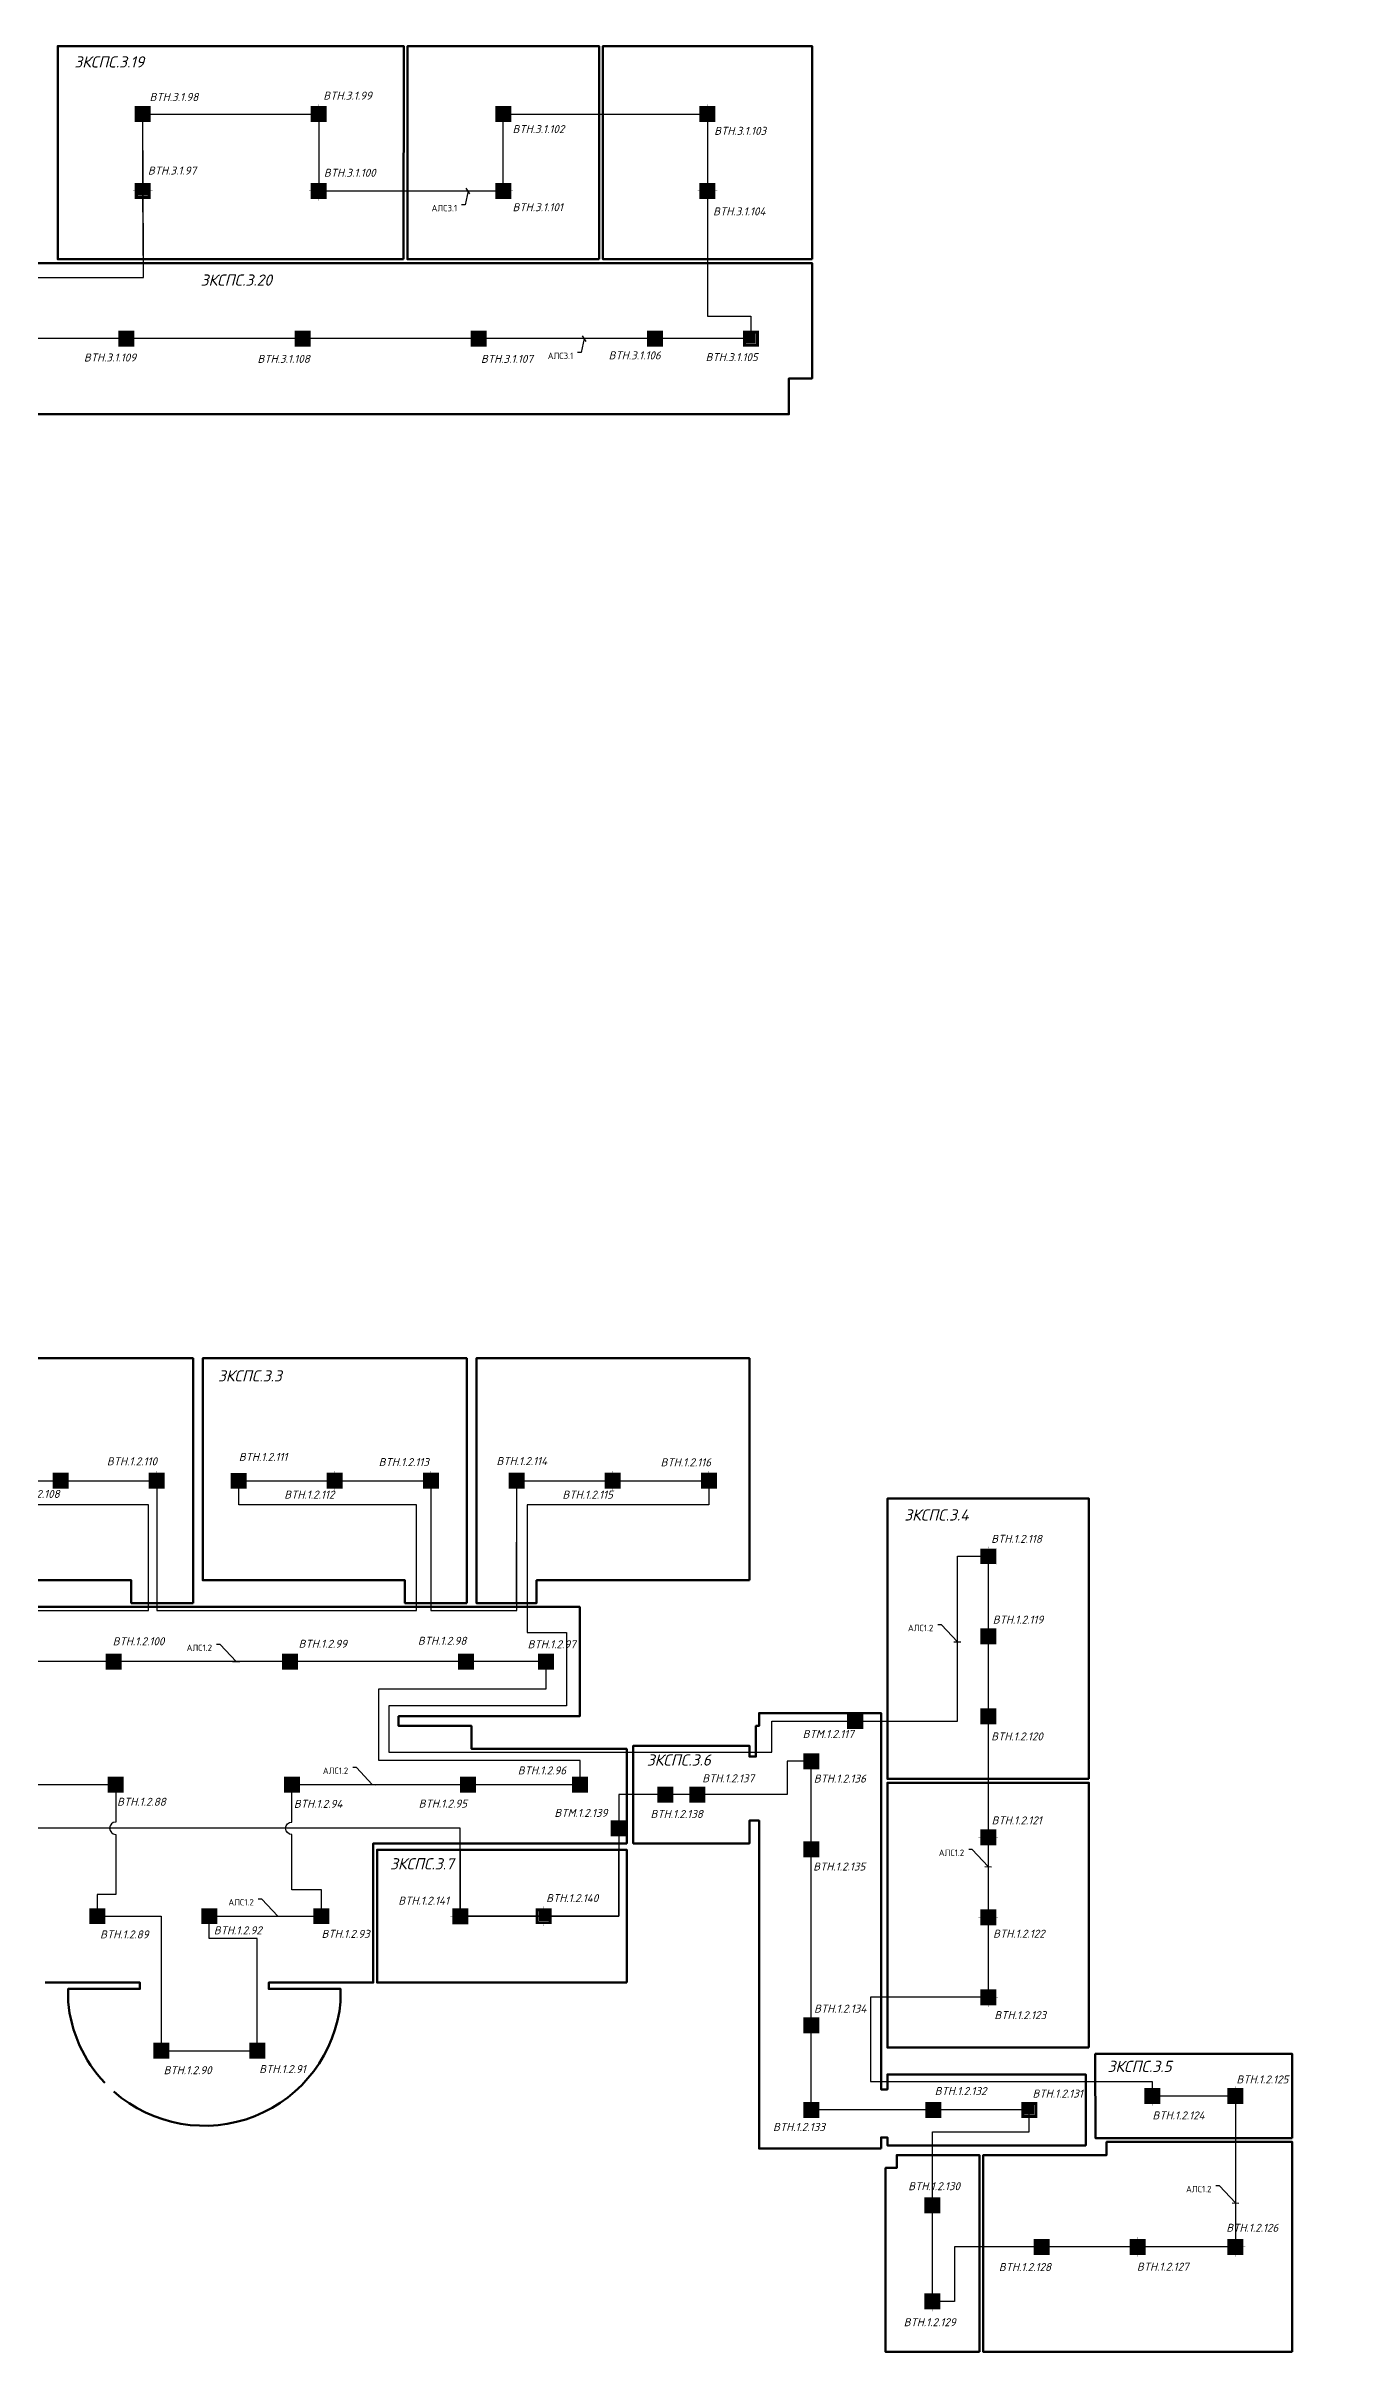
# Model space of a CAD drawing. Header units: millimetres. Extents: x -352922 to 707789, y -273589 to 355472.
# Drawn here: x 87479 to 127716, y 55306 to 127351 of the extents above; entities that cross this region are included whole.
import ezdxf
from ezdxf import colors
from ezdxf.entities.mleader import LeaderData, LeaderLine
from ezdxf.math import Vec2, Vec3

# ---------------------------------------------------------------- set-up
doc = ezdxf.new("R2010")
doc.units = ezdxf.units.MM
doc.header["$LTSCALE"] = 0.5
doc.linetypes.add('CONTI', pattern=[0])
doc.layers.get('0').update_dxf_attribs({"lineweight": 18})
for name, color, linetype, lineweight in [('! BSN__тонкая  текст - 015', 250, 'Continuous', 15), ('! ЗКПС НОМЕР 1', 4, 'Continuous', 50), ('13_text', 250, 'Continuous', 15), ('13_АПС_кабели', 1, 'Continuous', 30), ('13_АПС_оборудование', 1, 'Continuous', 30), ('13_АПС_текст', 1, 'Continuous', 30), ('BSN__основная - 06', 1, 'Continuous', 60), ('АР_Штриховка_Стималит', 5, 'Continuous', 0)]:
    doc.layers.add(name, color=color, linetype=linetype, lineweight=lineweight)
doc.layers.add('! ЗКПС НОМЕР 2', color=7, linetype='Continuous', lineweight=0, true_color=0xf3aae6, transparency=0.5)
doc.styles.add('BDG_T_R', font='GOST Common.ttf')
doc.styles.add('ISOCPEUR', font='isocpeui.ttf', dxfattribs={"height": 250})
doc.linetypes.add('Рабочее в трубе  _о_о_', pattern='A,5,2,[133,ltypeshp.shx,S=0.4,R=0,X=0,Y=0.75],3', length=10)

# ---------------------------------------------------------------- blocks, each defined once
blk = doc.blocks.new('101')
at = {"layer": '! ЗКПС НОМЕР 2', "true_color": 0xffffff, "transparency": 33554687}
h = blk.add_hatch(color=7, dxfattribs=at)
h.dxf.hatch_style = 1
h.paths.add_polyline_path([(-12942.01, -22141.87), (-12946.97, -22141.87), (-12946.97, -22146.83), (-12942.01, -22146.83)])
at = {"layer": 'BSN__основная - 06', "color": 1, "lineweight": 30, "ltscale": 100, "const_width": 0.03, "elevation": 0}
blk.add_lwpolyline([(-12946.97, -22141.87), (-12942.01, -22141.87), (-12942.01, -22146.83), (-12946.97, -22146.83)], close=True, dxfattribs=at)
at = {"layer": 'BSN__основная - 06', "color": 1, "lineweight": 30, "ltscale": 100, "const_width": 0.07, "elevation": 0}
blk.add_lwpolyline([(-12943.94, -22142.7), (-12945.04, -22143.87), (-12943.94, -22144.83), (-12945.03, -22145.93)], dxfattribs=at)
blk = doc.blocks.new('102')
at = {"layer": '! ЗКПС НОМЕР 1', "true_color": 0x78b1e2}
h = blk.add_hatch(color=143, dxfattribs=at)
h.dxf.hatch_style = 1
h.paths.add_polyline_path([(1716.11, -5163.04), (1711.15, -5163.04), (1711.15, -5168), (1716.11, -5168)])
at = {"layer": '! BSN__тонкая  текст - 015', "color": 1, "lineweight": 30, "ltscale": 100, "const_width": 0.05}
for points in [[(1711.15, -5165.49), (1710.57, -5165.49)], [(1713.63, -5162.45), (1713.63, -5163.03)], [(1716.71, -5165.49), (1716.13, -5165.49)], [(1713.63, -5168.01), (1713.63, -5168.59)]]:
    blk.add_lwpolyline(points, dxfattribs=at)
at = {"layer": '! BSN__тонкая  текст - 015', "color": 1, "lineweight": 30, "ltscale": 100, "const_width": 0.03, "elevation": 0}
blk.add_lwpolyline([(1711.15, -5163.04), (1716.11, -5163.04), (1716.11, -5168), (1711.15, -5168)], close=True, dxfattribs=at)
at = {"color": 1, "lineweight": 5, "ltscale": 100, "const_width": 0.03, "elevation": 0}
blk.add_lwpolyline([(1714.18, -5164.4), (1713.05, -5165), (1714.2, -5165.99), (1713.09, -5166.59)], dxfattribs=at)
blk = doc.blocks.new('ИПР1')
at = {"layer": 'АР_Штриховка_Стималит', "ltscale": 0.01, "true_color": 0xffffff}
h = blk.add_hatch(color=7, dxfattribs=at)
h.dxf.hatch_style = 1
h.paths.add_polyline_path([(-11645.55, -30228.88), (-11645.55, -30233.84), (-11640.59, -30233.84), (-11640.59, -30228.88)])
at = {"layer": 'BSN__основная - 06', "ltscale": 100, "const_width": 0.1}
blk.add_lwpolyline([(-11645.55, -30228.88), (-11640.59, -30228.88), (-11640.59, -30233.84), (-11645.55, -30233.84)], close=True, dxfattribs=at)
for points in [[(-11644.86, -30229.41), (-11644.81, -30229.56), (-11644.79, -30229.62), (-11644.77, -30229.68), (-11644.75, -30229.72), (-11644.73, -30229.76), (-11644.69, -30229.83), (-11644.65, -30229.9), (-11644.6, -30229.98), (-11644.55, -30230.04), (-11644.51, -30230.1), (-11644.43, -30230.19), (-11644.38, -30230.24), (-11644.32, -30230.3), (-11644.21, -30230.4), (-11644.11, -30230.47), (-11644.01, -30230.53), (-11643.91, -30230.59), (-11643.81, -30230.64), (-11643.71, -30230.68), (-11643.59, -30230.72), (-11643.46, -30230.76), (-11643.35, -30230.78), (-11643.23, -30230.8), (-11642.98, -30230.81), (-11642.75, -30230.79), (-11642.55, -30230.75), (-11642.29, -30230.66), (-11642.04, -30230.54), (-11641.8, -30230.36), (-11641.6, -30230.17), (-11641.46, -30229.97), (-11641.33, -30229.77), (-11641.23, -30229.54), (-11641.19, -30229.41)], [(-11642.97, -30230.82), (-11642.97, -30233.29)]]:
    blk.add_lwpolyline(points, dxfattribs=at)
blk = doc.blocks.new('746')
at = {"layer": '! ЗКПС НОМЕР 1', "true_color": 0x78b1e2}
h = blk.add_hatch(color=143, dxfattribs=at)
h.dxf.hatch_style = 1
h.paths.add_polyline_path([(846.51, -5270.35), (846.51, -5275.23), (851.38, -5275.23), (851.38, -5270.35)])
h.paths.add_polyline_path([(850.5, -5271.29), (850.5, -5274.35), (847.45, -5274.35), (847.45, -5271.29)], flags=16)
at = {"layer": 'АР_Штриховка_Стималит', "true_color": 0xffffff}
h = blk.add_hatch(color=7, dxfattribs=at)
h.dxf.hatch_style = 1
h.paths.add_polyline_path([(847.47, -5271.31), (847.47, -5274.33), (850.49, -5274.33), (850.49, -5271.31)])
at = {"layer": '! BSN__тонкая  текст - 015', "color": 1, "lineweight": 30, "ltscale": 100, "const_width": 0.05}
for points in [[(846.45, -5272.77), (845.87, -5272.77)], [(848.93, -5269.74), (848.93, -5270.31)], [(852.01, -5272.77), (851.43, -5272.77)], [(848.93, -5275.28), (848.93, -5275.85)]]:
    blk.add_lwpolyline(points, dxfattribs=at)
at = {"color": 1, "lineweight": 5, "ltscale": 100, "elevation": 0}
for points, const_width in [([(846.48, -5275.26), (851.41, -5275.26), (851.41, -5270.32), (846.48, -5270.32)], 0.03), ([(847.47, -5274.33), (850.49, -5274.33), (850.49, -5271.31), (847.47, -5271.31)], 0.01)]:
    blk.add_lwpolyline(points, close=True, dxfattribs=dict(at, const_width=const_width))
at = {"color": 1, "lineweight": 5, "ltscale": 100, "const_width": 0.03, "elevation": 0}
blk.add_lwpolyline([(849.48, -5271.68), (848.35, -5272.29), (849.5, -5273.27), (848.39, -5273.87)], dxfattribs=at)
blk = doc.blocks.new('748')
at = {"layer": 'АР_Штриховка_Стималит', "true_color": 0xffffff}
h = blk.add_hatch(color=7, dxfattribs=at)
h.dxf.hatch_style = 1
h.paths.add_polyline_path([(1611.52, -5339.8), (1606.65, -5339.8), (1606.65, -5344.67), (1611.52, -5344.67)])
h.paths.add_polyline_path([(1610.64, -5340.73), (1610.64, -5343.79), (1607.58, -5343.79), (1607.58, -5340.73)], flags=16)
h = blk.add_hatch(color=7, dxfattribs=at)
h.dxf.hatch_style = 1
h.paths.add_polyline_path([(1607.58, -5340.72), (1607.58, -5343.75), (1610.59, -5343.75), (1610.59, -5340.72)])
at = {"color": 1, "lineweight": 5, "ltscale": 100, "elevation": 0}
for points, const_width in [([(1606.61, -5344.7), (1611.55, -5344.7), (1611.55, -5339.77), (1606.61, -5339.77)], 0.03), ([(1607.58, -5343.75), (1610.59, -5343.75), (1610.59, -5340.72), (1607.58, -5340.72)], 0.01)]:
    blk.add_lwpolyline(points, close=True, dxfattribs=dict(at, const_width=const_width))
at = {"color": 1, "lineweight": 5, "ltscale": 100, "const_width": 0.03, "elevation": 0}
blk.add_lwpolyline([(1609.64, -5341.14), (1608.51, -5341.74), (1609.66, -5342.73), (1608.55, -5343.32)], dxfattribs=at)
blk = doc.blocks.new('_Oblique')
at = {"color": 0, "linetype": 'ByBlock', "lineweight": -2, "transparency": 33554687}
blk.add_line((-0.5, -0.5), (0.5, 0.5), dxfattribs=at)

msp = doc.modelspace()

# ---------------------------------------------------------------- linework, layer by layer
at = {"layer": '! ЗКПС НОМЕР 1', "color": 84, "ltscale": 100, "transparency": 33554559}
msp.add_lwpolyline([(81997.39692, 127350.68246), (81997.39692, 118520.69154), (81997.39692, 115850.68246), (110670.41231, 115850.68255), (110670.41231, 116969.25196), (111392.39692, 116969.25187), (111392.39953, 120570.68246), (86972.39692, 120570.75859), (86972.39692, 123092.7526), (86972.39692, 127350.68246), (81997.39692, 127350.68246)], dxfattribs=at)
at = {"layer": '! ЗКПС НОМЕР 1', "color": 200, "transparency": 33554559}
for points in [[(98638.85334, 120690.72906), (87842.39692, 120690.72906), (87842.39692, 127350.68704), (98642.39719, 127351.18718)], [(104742.96415, 120690.73397), (98758.85336, 120690.72903), (98762.39694, 127350.68246), (104743.04083, 127350.68246)], [(111393.00015, 120690.70201), (104863.08798, 120690.7318), (104863.04083, 127350.68246), (111393.00015, 127350.68246)], [(100612.45853, 78700.32862), (98678.76325, 78700.30362), (98678.76325, 79418.46637), (92367.3851, 79418.46637), (92367.45853, 86350.68246), (100612.45853, 86350.68246)], [(109437.45853, 79418.46228), (102790.33609, 79418.46228), (102790.33609, 78700.30138), (100912.45853, 78700.32862), (100912.45853, 86350.68246), (109437.45853, 86350.68246)]]:
    msp.add_lwpolyline(points, close=True, dxfattribs=at)
at = {"layer": '! ЗКПС НОМЕР 1', "color": 40, "transparency": 33554559}
for points in [[(92067.45853, 78700.32862), (90133.76325, 78700.30362), (90133.76325, 79418.44137), (83802.45853, 79418.44137), (83802.45853, 86350.67184), (92067.45853, 86350.68246)], [(120037.45853, 73210.68246), (113747.45853, 73210.68246), (113747.45853, 78313.72012), (113747.45853, 78313.72012), (113747.45853, 78313.72012), (113747.45853, 78313.72012), (113747.45853, 81966.07267), (120037.45853, 81966.07267)], [(120037.45853, 64815.68246), (119937.45853, 64815.68246), (113747.45853, 64815.68246), (113747.45853, 73090.68246), (120037.45853, 73090.68246)]]:
    msp.add_lwpolyline(points, close=True, dxfattribs=at)
at = {"layer": '! ЗКПС НОМЕР 1', "color": 163, "transparency": 33554559}
for points in [[(80534.86899, 78580.32862), (92067.45853, 78580.32862), (92067.45853, 78580.32862), (92067.45853, 78580.32862), (92067.45853, 78580.32862), (104140.04806, 78580.32862), (104139.73324, 75165.68246), (98482.45853, 75165.68246), (98482.45853, 74865.68246), (100757.45853, 74865.68246), (100760.9082, 74144.5329), (105607.45853, 74144.5329), (105607.46362, 71195.6905), (97690.83614, 71195.68809), (97690.83614, 71195.68809), (97690.83595, 66845.68246), (94429.47896, 66845.68246), (94429.47896, 66645.68246), (96672.15602, 66645.68246), (96672.15602, 66245.68246, -0.6128200457), (89592.60051, 63437.82939)], [(89310.16825, 63710.57495, -0.1673533343), (88162.02695, 66245.68246), (88162.02695, 66645.68246), (90405.4761, 66645.68246), (90405.4761, 66845.68246), (90405.4761, 66845.68246), (90405.4761, 66845.68246), (90405.4761, 66845.68246), (87452.46399, 66845.68246)]]:
    msp.add_lwpolyline(points, format="xyb", dxfattribs=at)
at = {"layer": '! ЗКПС НОМЕР 1', "color": 11, "true_color": 0xf27172, "transparency": 33554559}
msp.add_lwpolyline([(113547.45853, 61655.68246), (109737.45853, 61655.68246), (109737.45853, 71908.16474), (109437.45853, 71908.16474), (109437.45853, 71195.68246), (105807.45853, 71195.69078), (105807.45853, 74244.47338), (109437.45853, 74244.47338), (109437.45853, 73908.16474), (109637.45853, 73908.16474), (109637.45853, 74865.68246), (109737.45853, 74865.68246), (109737.45853, 75265.68246), (113547.45853, 75265.68246), (113547.45853, 63505.40613), (113747.45853, 63505.40613), (113747.45853, 63975.68251), (119937.45853, 63975.68251), (119937.45853, 61755.68246), (113747.45853, 61755.68246), (113747.45853, 62005.51777), (113547.45853, 62005.40613)], close=True, dxfattribs=at)
at = {"layer": '! ЗКПС НОМЕР 1', "color": 25, "transparency": 33554559}
msp.add_lwpolyline([(105607.45853, 66845.68497), (97812.0004, 66845.67995), (97810.85421, 70995.68246), (105607.45853, 70995.68246)], close=True, dxfattribs=at)
at = {"layer": '! ЗКПС НОМЕР 1', "color": 84, "transparency": 33554559}
for points in [[(126387.45853, 61988.649), (120237.79402, 61988.649), (120237.45853, 64615.68246), (126387.45853, 64615.68246)], [(116617.49104, 55305.69795), (113687.45853, 55305.68246), (113687.45853, 61055.68246), (114037.45655, 61055.68246), (114037.4587, 61454.29058), (116617.45853, 61455.68246)], [(126387.45853, 55305.68246), (116737.45853, 55305.68246), (116737.45853, 61455.68309), (118997.45853, 61455.68246), (118997.45853, 61455.68246), (120587.4587, 61455.68246), (120587.46093, 61868.649), (126387.45853, 61868.649)]]:
    msp.add_lwpolyline(points, close=True, dxfattribs=at)
at = {"layer": '13_АПС_кабели', "transparency": 33554687}
for points in [[(86384.90234, 120123.12665), (90519.48588, 120123.12665), (90492.45419, 122829.81661), (90492.45419, 125228.87639), (95991.61595, 125229.81661), (95991.61595, 122829.81661), (101752.662, 122827.45478), (101752.662, 125229.81661), (108127.18225, 125229.81661), (108127.18225, 122829.81661), (108127.18225, 118913.058), (109484.89692, 118913.058), (109484.89692, 118211.94304), (106484.89692, 118211.94304), (100984.89692, 118211.94304), (95484.89692, 118211.94304), (89984.89692, 118211.94304), (84484.89692, 118211.94304)], [(84932.45853, 82525.50554), (87932.45853, 82525.50554), (90933.23988, 82525.50554), (90933.23988, 78475.6709), (99038.68166, 78475.6709), (99038.68166, 81776.24234), (93490.79677, 81776.24234), (93490.79677, 82520.25538), (96489.95853, 82525.50554), (99489.95853, 82525.50554), (99489.95853, 78475.6709), (102170.79677, 78475.6709), (102170.79677, 82525.50554), (105170.73988, 82523.14371), (108169.95853, 82525.50554), (108169.95853, 81776.24234), (102500.12443, 81776.24234), (102500.12443, 77784.13397), (103730.80571, 77784.13397), (103730.80571, 75488.4903), (98177.84038, 75488.4903), (98177.84038, 74040.15494), (106809.96726, 74040.15494), (110133.72448, 74040.15494), (110133.72448, 75017.6999), (112748.3612, 75017.6999), (115929.06196, 75017.6999), (115929.06196, 80164.48276), (116891.63622, 80164.48276), (116891.63622, 77664.76131), (116891.63622, 75165.68246), (116891.63622, 71348.24354), (116892.47446, 66387.00927), (113218.10446, 66387.00927), (113218.10446, 63757.19807), (122013.88364, 63757.19807), (122013.46452, 63301.22551), (124613.40763, 63299.8039), (124612.62627, 58587.16573), (115839.33359, 58587.8274), (115839.33359, 56883.6603), (115151.63654, 56882.99863), (115151.63654, 59882.99863), (115151.63654, 62184.48349), (118174.95853, 62184.48349), (118174.95853, 62865.68248), (115174.95853, 62865.68248), (111367.45853, 62865.68248), (111367.45853, 65510.68355), (111367.45853, 71010.68355), (111367.45853, 73760.68355), (110619.55013, 73760.68355), (110619.55013, 72720.08349), (107809.96726, 72720.08349), (106809.96726, 72720.08349), (105359.48978, 72720.08349), (105359.48978, 68921.34413), (102481.82394, 68921.34413), (100409.17148, 68919.74223), (100409.17148, 71666.92293), (84563.30706, 71666.92293)], [(82369.95853, 78475.6709), (90672.56665, 78475.6709), (90672.56665, 81776.24234), (84933.29677, 81776.24234)]]:
    msp.add_lwpolyline(points, dxfattribs=at)
at = {"layer": '13_АПС_кабели', "linetype": 'Рабочее в трубе  _о_о_', "transparency": 33554687}
for points in [[(90513.81665, 120690.78836), (90492.71093, 125228.87643), (95991.61595, 125229.81661), (95990.63203, 122829.81701), (101752.662, 122827.45478), (101752.662, 125229.81661), (108127.18225, 125229.81661), (108127.16154, 120690.71691)], [(90672.56665, 78700.32862), (90672.56665, 81776.24234), (84933.29677, 81776.24234), (84932.45853, 82525.50554), (90933.23988, 82525.50554), (90933.23988, 78700.32861)], [(99038.68166, 78700.32861), (99038.68166, 81776.24234), (93490.79677, 81776.24234), (93495.37981, 82520.25538), (99489.95853, 82525.50554), (99489.95853, 78700.3141)], [(102167.78523, 78700.31357), (102170.79677, 82525.50554), (108166.94568, 82525.50791), (108166.94568, 81776.24488), (102497.11282, 81776.24488), (102497.11282, 78700.33181)], [(113747.45853, 75017.6999), (115929.06148, 75017.6999), (115929.06148, 80164.48164), (116891.63554, 80164.48164), (116891.63554, 66389.37297), (113747.45853, 66387.01114)], [(100409.17148, 70995.73278), (100409.17148, 68919.79301), (105359.48871, 68921.39491), (105359.48871, 70995.73278)], [(120237.56816, 63757.19807), (122013.99289, 63757.19807), (122012.75788, 63309.33538), (124612.73496, 63302.16583), (124612.73496, 58587.16686), (115839.44419, 58587.16686), (115839.44419, 56883.6618), (115151.74728, 56883.6618), (115151.74728, 61455.68296)]]:
    msp.add_lwpolyline(points, dxfattribs=at)
at = {"layer": '13_АПС_кабели', "transparency": 33554687}
msp.add_lwpolyline([(84149.95852, 73030.68246), (89649.95852, 73030.68246), (89649.95852, 71861.82671, 0.9839345891), (89649.95852, 71472.01915), (89649.95852, 69595.59046), (89071.65006, 69595.59046), (89071.65006, 68920.7054), (91071.65006, 68920.7054), (91071.65112, 64715.68246), (94071.65112, 64715.68246), (94071.65112, 68225.50697), (92571.65006, 68225.50697), (92571.65006, 68920.7054), (96071.65006, 68920.7054), (96071.65006, 69741.17795), (95149.95852, 69741.17795), (95149.95852, 71471.99359, -1), (95149.95852, 71861.85227), (95149.95852, 73030.68246), (100649.95852, 73030.68246), (104149.95852, 73030.68246), (104149.95852, 73786.91399), (97863.9502, 73786.91399), (97863.9502, 76022.49134), (103087.30112, 76022.49134), (103087.30112, 76873.00554), (100587.30112, 76873.00554), (95087.30112, 76873.00554), (89587.30112, 76873.00554), (84087.30112, 76873.00554)], format="xyb", dxfattribs=at)

# ---------------------------------------------------------------- block references
at = {"layer": '13_АПС_оборудование', "transparency": 33554559, "xscale": 100, "yscale": 100, "zscale": 100}
for name, p in [('102', (-80870.99911, 641779.43113, -0.25088)), ('102', (-75370.99911, 641779.43113, -0.25088)), ('102', (-69610.73442, 641779.43113, -0.25088)), ('102', (-63235.43281, 641779.43113, -0.25088)), ('102', (-75370.99911, 639379.43113, -0.25088)), ('102', (-69610.73442, 639379.43113, -0.25088)), ('102', (-63235.43281, 639379.43113, -0.25088)), ('101', (1384434.24492, 2332646.71885, -0.25088)), ('101', (1389934.24492, 2332646.71885, -0.25088)), ('101', (1395434.24492, 2332646.71885, -0.25088)), ('101', (1400934.24492, 2332646.71885, -0.25088)), ('102', (-83430.15653, 599075.12006, -0.47809)), ('102', (-80430.15653, 599075.12006, -0.47809)), ('102', (-74872.65653, 599075.12006, -0.47809)), ('102', (-71872.65653, 599075.12006, -0.47809)), ('102', (-69192.65653, 599075.12006, -0.47809)), ('102', (-66192.65653, 599075.12006, -0.47809)), ('102', (-63192.65653, 599075.12006, -0.47809)), ('102', (-54470.97884, 594214.37583, -0.47809)), ('101', (1384036.64911, 2291307.78135, -0.25088)), ('101', (1389536.64911, 2291307.78135, -0.25088)), ('101', (1395036.64911, 2291307.78135, -0.25088)), ('101', (1397536.64911, 2291307.78135, -0.25088)), ('102', (-54470.97884, 591714.37583, -0.47809)), ('101', (1405816.80652, 2288195.45936, -0.25088)), ('101', (1384099.30651, 2287465.45827, -0.25088)), ('101', (1389599.30651, 2287465.45827, -0.25088)), ('101', (1395099.30651, 2287465.45827, -0.25088)), ('101', (1398599.30651, 2287465.45827, -0.25088)), ('101', (1401259.31526, 2287154.85931, -0.25088)), ('101', (1402259.31526, 2287154.85931, -0.25088)), ('102', (-54470.97884, 587938.98562, -0.47809)), ('101', (1405816.80652, 2285445.45936, -0.25088)), ('101', (1383520.99805, 2283355.48122, -0.25088)), ('101', (1387020.99805, 2283355.48122, -0.25088)), ('101', (1390520.99805, 2283355.48122, -0.25088)), ('102', (-70953.44358, 585470.29698, -0.47809)), ('102', (-54470.97884, 585438.98562, -0.47809)), ('102', (-54470.97884, 582938.98562, -0.47809)), ('101', (1405816.80652, 2279945.45936, -0.25088)), ('101', (1385520.99805, 2279150.45919, -0.25088)), ('101', (1388520.99805, 2279150.45919, -0.25088)), ('102', (-46749.98878, 579851.78025, -0.47809)), ('101', (1405816.80652, 2277300.4583, -0.25088)), ('101', (1409624.30652, 2277300.4583, -0.25088)), ('102', (-56210.97852, 576432.61315, -0.47809)), ('102', (-52800.14028, 575136.78025, -0.47809)), ('102', (-49800.14028, 575136.78025, -0.47809)), ('102', (-46749.98878, 575136.78025, -0.47809)), ('102', (-56210.97852, 573432.61315, -0.47809))]:
    msp.add_blockref(name, p, dxfattribs=at)
at = {"layer": '13_АПС_оборудование', "transparency": 33554687, "xscale": 100, "yscale": 100, "zscale": 100}
for name, p in [('746', (5598.9711, 650106.8257, 0.25088)), ('748', (-51423.40937, 652435.3261)), ('746', (8597.31369, 609802.51463, 0.25088)), ('746', (31998.99138, 607441.77041, 0.25088)), ('746', (18116.52663, 596197.69155, 0.25088)), ('746', (37119.98143, 590579.17482, 0.25088)), ('748', (-42733.34776, 597089.06554))]:
    msp.add_blockref(name, p, dxfattribs=at)
at = {"layer": '13_АПС_оборудование', "color": 5, "transparency": 33554559, "xscale": 100, "yscale": 100, "zscale": 100}
for p in [(1277045.68124, 3098153.72279), (1269666.23269, 3094800.26563)]:
    msp.add_blockref('ИПР1', p, dxfattribs=at)

# ---------------------------------------------------------------- texts
at = {"layer": '13_АПС_текст', "color": 5, "transparency": 33554687, "style": 'ISOCPEUR'}
for s, p in [('ЗКСПС.3.19', (88357.44935, 126681.90813)), ('ЗКСПС.3.20', (92302.43121, 119866.39471)), ('ЗКСПС.3.3', (92841.66387, 85627.13293)), ('ЗКСПС.3.4', (114270.72571, 81280.50209)), ('ЗКСПС.3.6', (106232.53068, 73624.40026)), ('ЗКСПС.3.7', (98216.0591, 70381.1146)), ('ЗКСПС.3.5', (120618.42052, 64051.78212))]:
    msp.add_text(s, height=350, dxfattribs=at).set_placement(p)
at = {"layer": '13_АПС_текст', "transparency": 33554559, "style": 'ISOCPEUR'}
for s, p in [('BTH.3.1.98', (90708.6231, 125635.82604, 0)), ('BTH.3.1.99', (96133.90544, 125679.04211, 0)), ('BTH.3.1.102', (102041.69984, 124633.20423, 0)), ('BTH.3.1.103', (108338.44608, 124578.28296, 0)), ('BTH.3.1.97', (90656.75354, 123337.34207, 0)), ('BTH.3.1.100', (96151.1953, 123268.22599, 0)), ('BTH.3.1.101', (102041.69984, 122192.41155, 0)), ('BTH.3.1.104', (108303.96482, 122062.23111, 0)), ('BTH.3.1.109', (88658.78771, 117496.48939, 0)), ('BTH.3.1.108', (94076.79396, 117453.65933, 0)), ('BTH.3.1.107', (101056.06702, 117453.65933, 0)), ('BTH.3.1.106', (105041.46406, 117563.14122, 0)), ('BTH.3.1.105', (108069.94519, 117508.10297, 0)), ('BTH.1.2.110', (89375.46549, 83007.15806, 0)), ('BTH.1.2.111', (93494.65564, 83144.30821, 0)), ('BTH.1.2.113', (97861.01066, 82982.72608, 0)), ('BTH.1.2.114', (101539.07769, 83014.69899, 0)), ('BTH.1.2.116', (106664.376, 82976.11315, 0)), ('BTH.1.2.108', (86272.00635, 81987.94547, 0)), ('BTH.1.2.112', (94914.36276, 81966.17421, 0)), ('BTH.1.2.115', (103599.92906, 81964.72178, 0)), ('BTH.1.2.118', (116986.94272, 80584.52756, 0)), ('BTH.1.2.119', (117036.46844, 78059.96195, 0)), ('BTH.1.2.100', (89557.66319, 77383.11293, 0)), ('BTH.1.2.99', (95361.6613, 77306.01142, 0)), ('BTH.1.2.98', (99085.44927, 77399.45226, 0)), ('BTH.1.2.97', (102513.20406, 77290.43827, 0)), ('BTM.1.2.117', (111100.92262, 74488.11577, 0)), ('BTH.1.2.120', (116986.81886, 74411.11954, 0)), ('BTH.1.2.96', (102205.60579, 73348.26453, 0)), ('BTH.1.2.137', (107964.84359, 73102.979, 0)), ('BTH.1.2.136', (111448.18698, 73093.19997, 0)), ('BTH.1.2.88', (89693.70487, 72369.71339, 0)), ('BTH.1.2.94', (95213.66219, 72304.72844, 0)), ('BTH.1.2.95', (99111.79057, 72312.5852, 0)), ('BTM.1.2.139', (103348.86892, 72021.67429, 0)), ('BTH.1.2.138', (106350.37332, 71988.04453, 0)), ('BTH.1.2.121', (116999.97999, 71787.60946, 0)), ('BTH.1.2.135', (111428.38813, 70345.78121, 0)), ('BTH.1.2.141', (98475.68335, 69279.33268, 0)), ('BTH.1.2.140', (103090.8516, 69358.29584, 0)), ('BTH.1.2.89', (89162.7501, 68224.93601, 0)), ('BTH.1.2.92', (92714.74068, 68353.19285, 0)), ('BTH.1.2.93', (96077.04647, 68242.25792, 0)), ('BTH.1.2.122', (117046.0852, 68247.08895, 0)), ('BTH.1.2.134', (111457.06693, 65905.79441, 0)), ('BTH.1.2.123', (117085.55587, 65702.396, 0)), ('BTH.1.2.90', (91147.36108, 63981.7035, 0)), ('BTH.1.2.91', (94131.95698, 64017.42933, 0)), ('BTH.1.2.132', (115223.26966, 63329.79335, 0)), ('BTH.1.2.131', (118277.41561, 63250.82611, 0)), ('BTH.1.2.125', (124643.78178, 63693.89465, 0)), ('BTH.1.2.124', (122021.97109, 62569.42874, 0)), ('BTH.1.2.133', (110175.37553, 62208.55788, 0)), ('BTH.1.2.130', (114396.26328, 60357.56422, 0)), ('BTH.1.2.126', (124328.07045, 59057.85151, 0)), ('BTH.1.2.128', (117226.13597, 57831.18146, 0)), ('BTH.1.2.127', (121536.42919, 57842.05615, 0)), ('BTH.1.2.129', (114255.0315, 56107.14351, 0))]:
    msp.add_text(s, height=250, dxfattribs=at).set_placement(p)

# ---------------------------------------------------------------- leaders
at = {"layer": '13_text', "color": 0, "lineweight": 15, "transparency": 33554687}
ml = msp.add_multileader_mtext('Standard', dxfattribs=at)
ml.set_content('{\\fISOCPEUR|b0|i0|c204|p34;АЛС3\\fISOCPEUR|b0|i0|c0|p34;.\\fISOCPEUR|b0|i0|c204|p34;1}', color=7, style='BDG_T_R')
ml.set_leader_properties(color=7, linetype='Continuous', lineweight=25)
ml.set_arrow_properties(name='OBLIQUE')
ml.build(insert=Vec2(0, 0))
ml.multileader.update_dxf_attribs({"has_text_frame": 1, "text_left_attachment_type": 0, "text_right_attachment_type": 0, "dogleg_length": 2, "arrow_head_size": 150})
ctx = ml.context
ctx.base_point, ctx.char_height, ctx.arrow_head_size, ctx.landing_gap_size, ctx.plane_origin = Vec3(99414.09508, 122389.56114), 200, 150, 100, Vec3(107748.3341, 119360.13663)
ctx.left_attachment, ctx.right_attachment = 0, 0
notes = []
notes.append((ctx, [(0, (1, 1, 0), (100559.496, 122389.56114), (-1, 0), 111.1585, [(0, [(100655.14639, 122827.90472)], 0, [])])]))
ctx.mtext.insert, ctx.mtext.width, ctx.mtext.flow_direction = Vec3(99514.09508, 122389.56114), 662.072481, 5
ml = msp.add_multileader_mtext('Standard', dxfattribs=at)
ml.set_content('{\\fISOCPEUR|b0|i0|c204|p34;АЛС3\\fISOCPEUR|b0|i0|c0|p34;.\\fISOCPEUR|b0|i0|c204|p34;1}', color=7, style='BDG_T_R')
ml.set_leader_properties(color=7, linetype='Continuous', lineweight=25)
ml.set_arrow_properties(name='OBLIQUE')
ml.build(insert=Vec2(0, 0))
ml.multileader.update_dxf_attribs({"has_text_frame": 1, "text_left_attachment_type": 0, "text_right_attachment_type": 0, "dogleg_length": 2, "arrow_head_size": 150})
ctx = ml.context
ctx.base_point, ctx.char_height, ctx.arrow_head_size, ctx.landing_gap_size, ctx.plane_origin = Vec3(103040.02125, 117773.59946), 200, 150, 100, Vec3(111374.26027, 114744.17494)
ctx.left_attachment, ctx.right_attachment = 0, 0
notes.append((ctx, [(0, (1, 1, 0), (104185.42217, 117773.59946), (-1, 0), 111.1585, [(0, [(104281.07256, 118211.94304)], 0, [])])]))
ctx.mtext.insert, ctx.mtext.width, ctx.mtext.flow_direction = Vec3(103140.02125, 117773.59946), 662.072481, 5
ml = msp.add_multileader_mtext('Standard', dxfattribs=at)
ml.set_content('{\\fISOCPEUR|b0|i0|c204|p34;АЛС1\\fISOCPEUR|b0|i0|c0|p34;.\\fISOCPEUR|b0|i0|c204|p34;2}', color=7, style='BDG_T_R')
ml.set_leader_properties(color=7, linetype='Continuous', lineweight=25)
ml.set_arrow_properties(name='OBLIQUE')
ml.build(insert=Vec2(0, 0))
ml.multileader.update_dxf_attribs({"has_text_frame": 1, "text_left_attachment_type": 0, "text_right_attachment_type": 0, "dogleg_length": 2, "arrow_head_size": 150})
ctx = ml.context
ctx.base_point, ctx.char_height, ctx.arrow_head_size, ctx.landing_gap_size, ctx.plane_origin = Vec3(114286.7413, 78024.47085), 200, 150, 100, Vec3(122605.86804, 74843.36752)
ctx.left_attachment, ctx.right_attachment = 0, 0
notes.append((ctx, [(0, (1, 1, 0), (115432.29374, 78024.47085), (-1, 0), 111.1585, [(0, [(115929.06196, 77490.5209)], 0, [])])]))
ctx.mtext.insert, ctx.mtext.width, ctx.mtext.flow_direction = Vec3(114386.7413, 78024.47085), 662.072481, 5
ml = msp.add_multileader_mtext('Standard', dxfattribs=at)
ml.set_content('{\\fISOCPEUR|b0|i0|c204|p34;АЛС1\\fISOCPEUR|b0|i0|c0|p34;.\\fISOCPEUR|b0|i0|c204|p34;2}', color=7, style='BDG_T_R')
ml.set_leader_properties(color=7, linetype='Continuous', lineweight=25)
ml.set_arrow_properties(name='OBLIQUE')
ml.build(insert=Vec2(0, 0))
ml.multileader.update_dxf_attribs({"has_text_frame": 1, "text_left_attachment_type": 0, "text_right_attachment_type": 0, "dogleg_length": 2, "arrow_head_size": 150})
ctx = ml.context
ctx.base_point, ctx.char_height, ctx.arrow_head_size, ctx.landing_gap_size, ctx.plane_origin = Vec3(91765.66029, 77406.95548), 200, 150, 100, Vec3(100084.78703, 74225.85215)
ctx.left_attachment, ctx.right_attachment = 0, 0
notes.append((ctx, [(0, (1, 1, 0), (92911.21273, 77406.95548), (-1, 0), 111.1585, [(0, [(93407.98095, 76873.00554)], 0, [])])]))
ctx.mtext.insert, ctx.mtext.width, ctx.mtext.flow_direction = Vec3(91865.66029, 77406.95548), 662.072481, 5
ml = msp.add_multileader_mtext('Standard', dxfattribs=at)
ml.set_content('{\\fISOCPEUR|b0|i0|c204|p34;АЛС1\\fISOCPEUR|b0|i0|c0|p34;.\\fISOCPEUR|b0|i0|c204|p34;2}', color=7, style='BDG_T_R')
ml.set_leader_properties(color=7, linetype='Continuous', lineweight=25)
ml.set_arrow_properties(name='OBLIQUE')
ml.build(insert=Vec2(0, 0))
ml.multileader.update_dxf_attribs({"has_text_frame": 1, "text_left_attachment_type": 0, "text_right_attachment_type": 0, "dogleg_length": 2, "arrow_head_size": 150})
ctx = ml.context
ctx.base_point, ctx.char_height, ctx.arrow_head_size, ctx.landing_gap_size, ctx.plane_origin = Vec3(96019.20524, 73564.63241), 200, 150, 100, Vec3(104338.33199, 70383.52907)
ctx.left_attachment, ctx.right_attachment = 0, 0
notes.append((ctx, [(0, (1, 1, 0), (97164.75768, 73564.63241), (-1, 0), 111.1585, [(0, [(97661.5259, 73030.68246)], 0, [])])]))
ctx.mtext.insert, ctx.mtext.width, ctx.mtext.flow_direction = Vec3(96119.20524, 73564.63241), 662.072481, 5
ml = msp.add_multileader_mtext('Standard', dxfattribs=at)
ml.set_content('{\\fISOCPEUR|b0|i0|c204|p34;АЛС1\\fISOCPEUR|b0|i0|c0|p34;.\\fISOCPEUR|b0|i0|c204|p34;2}', color=7, style='BDG_T_R')
ml.set_leader_properties(color=7, linetype='Continuous', lineweight=25)
ml.set_arrow_properties(name='OBLIQUE')
ml.build(insert=Vec2(0, 0))
ml.multileader.update_dxf_attribs({"has_text_frame": 1, "text_left_attachment_type": 0, "text_right_attachment_type": 0, "dogleg_length": 2, "arrow_head_size": 150})
ctx = ml.context
ctx.base_point, ctx.char_height, ctx.arrow_head_size, ctx.landing_gap_size, ctx.plane_origin = Vec3(115249.46424, 71002.2334), 200, 150, 100, Vec3(123568.59098, 67821.13007)
ctx.left_attachment, ctx.right_attachment = 0, 0
notes.append((ctx, [(0, (1, 1, 0), (116395.01668, 71002.2334), (-1, 0), 111.1585, [(0, [(116891.7849, 70468.28345)], 0, [])])]))
ctx.mtext.insert, ctx.mtext.width, ctx.mtext.flow_direction = Vec3(115349.46424, 71002.2334), 662.072481, 5
ml = msp.add_multileader_mtext('Standard', dxfattribs=at)
ml.set_content('{\\fISOCPEUR|b0|i0|c204|p34;АЛС1\\fISOCPEUR|b0|i0|c0|p34;.\\fISOCPEUR|b0|i0|c204|p34;2}', color=7, style='BDG_T_R')
ml.set_leader_properties(color=7, linetype='Continuous', lineweight=25)
ml.set_arrow_properties(name='OBLIQUE')
ml.build(insert=Vec2(0, 0))
ml.multileader.update_dxf_attribs({"has_text_frame": 1, "text_left_attachment_type": 0, "text_right_attachment_type": 0, "dogleg_length": 2, "arrow_head_size": 150})
ctx = ml.context
ctx.base_point, ctx.char_height, ctx.arrow_head_size, ctx.landing_gap_size, ctx.plane_origin = Vec3(93068.52916, 69454.65535), 200, 150, 100, Vec3(101387.6559, 66273.55202)
ctx.left_attachment, ctx.right_attachment = 0, 0
notes.append((ctx, [(0, (1, 1, 0), (94214.0816, 69454.65535), (-1, 0), 111.1585, [(0, [(94710.84982, 68920.7054)], 0, [])])]))
ctx.mtext.insert, ctx.mtext.width, ctx.mtext.flow_direction = Vec3(93168.52916, 69454.65535), 662.072481, 5
ml = msp.add_multileader_mtext('Standard', dxfattribs=at)
ml.set_content('{\\fISOCPEUR|b0|i0|c204|p34;АЛС1\\fISOCPEUR|b0|i0|c0|p34;.\\fISOCPEUR|b0|i0|c204|p34;2}', color=7, style='BDG_T_R')
ml.set_leader_properties(color=7, linetype='Continuous', lineweight=25)
ml.set_arrow_properties(name='OBLIQUE')
ml.build(insert=Vec2(0, 0))
ml.multileader.update_dxf_attribs({"has_text_frame": 1, "text_left_attachment_type": 0, "text_right_attachment_type": 0, "dogleg_length": 2, "arrow_head_size": 150})
ctx = ml.context
ctx.base_point, ctx.char_height, ctx.arrow_head_size, ctx.landing_gap_size, ctx.plane_origin = Vec3(122970.53309, 60493.08761), 200, 150, 100, Vec3(131289.65983, 57311.98428)
ctx.left_attachment, ctx.right_attachment = 0, 0
notes.append((ctx, [(0, (1, 1, 0), (124116.08553, 60493.08761), (-1, 0), 111.1585, [(0, [(124612.85375, 59959.13766)], 0, [])])]))
ctx.mtext.insert, ctx.mtext.width, ctx.mtext.flow_direction = Vec3(123070.53309, 60493.08761), 662.072481, 5
at = {"layer": '13_АПС_оборудование', "color": 18, "linetype": 'CONTI', "lineweight": 5, "ltscale": 100, "true_color": 0x000000, "transparency": 33554559}
ml = msp.add_multileader_mtext('Standard', dxfattribs=at)
ml.set_content('Оборудование АПС', color=(0, 0, 0), style='ISOCPEUR')
ml.set_leader_properties(color=256, linetype='ByLayer', lineweight=-1)
ml.build(insert=Vec2(0, 0))
ml.multileader.update_dxf_attribs({"text_left_attachment_type": 6, "text_right_attachment_type": 6, "dogleg_length": 2, "arrow_head_size": 200, "scale": 100})
ctx = ml.context
ctx.base_point, ctx.scale, ctx.char_height, ctx.arrow_head_size, ctx.landing_gap_size, ctx.plane_origin = Vec3(-188945.62459, 61396.0782), 100, 250, 200, 0, Vec3(-184042.7423, 59859.08313)
ctx.left_attachment, ctx.right_attachment = 6, 6
notes.append((ctx, [(1, (1, 1, 0), (-185750.17005, 61396.0782), (-1, 0), 200, [(0, [(-183533.47937, 66845.68246)], 0, [])])]))
ctx.mtext.insert, ctx.mtext.width, ctx.mtext.flow_direction = Vec3(-188945.62459, 61721.0782), 6184.0878241, 5
for ctx, leaders in notes:
    for number, flags, end, landing, length, lines in leaders:
        leader = LeaderData()
        leader.index, (leader.has_last_leader_line, leader.has_dogleg_vector, leader.attachment_direction) = number, flags
        leader.last_leader_point, leader.dogleg_vector, leader.dogleg_length = Vec3(end), Vec3(landing), length
        for number, points, colour, breaks in lines:
            line = LeaderLine()
            line.index, line.vertices, line.color, line.breaks = number, Vec3.list(points), colors.encode_raw_color(colour), breaks
            leader.lines.append(line)
        ctx.leaders.append(leader)

doc.saveas('drawing.dxf')
